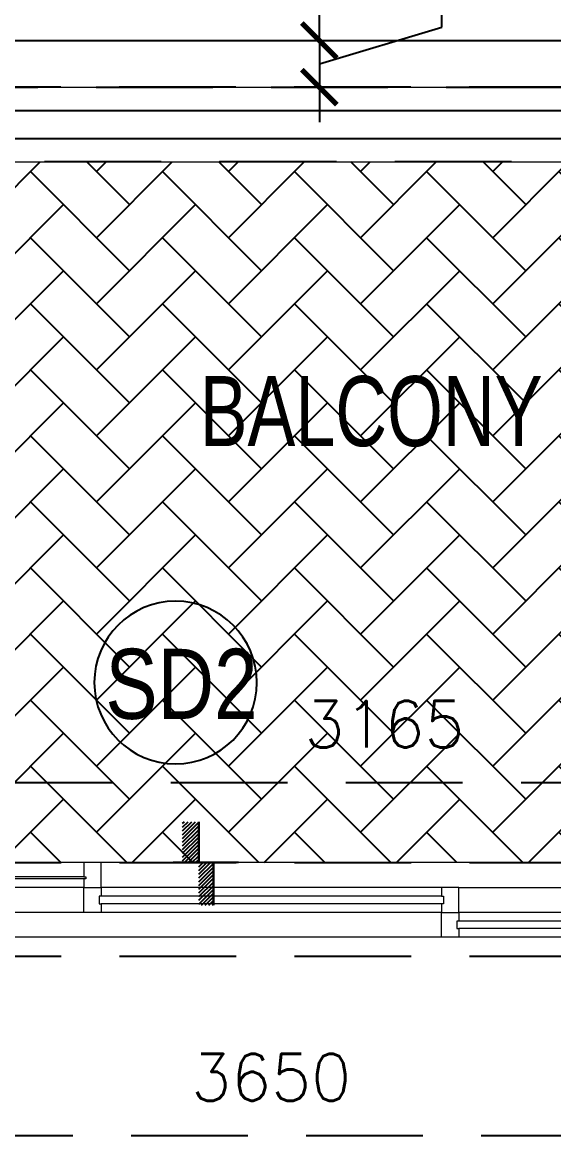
# Model space of a CAD drawing. Header units: millimetres. Extents: x 1167879 to 1231451, y -5731814 to -5645217.
# Drawn here: x 1219953 to 1221092, y -5711173 to -5708790 of the extents above; entities that cross this region are included whole.
import ezdxf
from ezdxf.enums import TextEntityAlignment as Align

# ---------------------------------------------------------------- set-up
doc = ezdxf.new("R2010")
doc.units = ezdxf.units.MM
doc.header["$LTSCALE"] = 1000
doc.header["$MEASUREMENT"] = 0
for name, pattern in [('AUDIT_D_120904163729-0', [0]), ('T8(T9 IS SIMILAR) - DIMENSION & TEXTING$0$HIDDEN', [0.375, 0.25, -0.125]), ('T8(T9 IS SIMILAR) - TYPICAL FLOOR ELEVATION$0$AUDIT_D_120904163729-0', [0]), ('T8(T9 IS SIMILAR) - TYPICAL FLOOR ELEVATION$0$HIDDEN', [0.375, 0.25, -0.125]), ('T8(T9 IS SIMILAR)$0$$0$HIDDEN', [0.375, 0.25, -0.125])]:
    doc.linetypes.add(name, pattern=pattern)
doc.layers.get('0').update_dxf_attribs({"linetype": 'AUDIT_D_120904163729-0'})
for name, color, linetype in [('3BHK-A$0$A-DECK SUNK 125', 8, 'Continuous'), ('3BHK-A$0$a-tile drop', 3, 'Continuous'), ('3BHK-A$0$APT PLANS-typ$0$TILEDROP', 3, 'Continuous'), ('3BHK-A$0$ELE 1', 1, 'Continuous'), ('T8(T9 IS SIMILAR) - DIMENSION & TEXTING$0$A-DIMENSIONS', 2, 'T8(T9 IS SIMILAR) - DIMENSION & TEXTING$0$HIDDEN'), ('T8(T9 IS SIMILAR) - DIMENSION & TEXTING$0$a-window-no', 125, 'Continuous'), ('T8(T9 IS SIMILAR) - TYPICAL FLOOR ELEVATION$0$A-DIM', 1, 'T8(T9 IS SIMILAR) - TYPICAL FLOOR ELEVATION$0$AUDIT_D_120904163729-0'), ('T8(T9 IS SIMILAR) - TYPICAL FLOOR ELEVATION$0$A-WALL-FEATURES', 6, 'T8(T9 IS SIMILAR) - TYPICAL FLOOR ELEVATION$0$AUDIT_D_120904163729-0'), ('T8(T9 IS SIMILAR)$0$$6$a-beam 2', 50, 'Continuous'), ('T8(T9 IS SIMILAR)$0$S-BEAM', 20, 'T8(T9 IS SIMILAR)$0$$0$HIDDEN')]:
    doc.layers.add(name, color=color, linetype=linetype)
for name, color, linetype, lineweight in [('3BHK-A$0$A-WALL- 160', 6, 'Continuous', 30), ('3BHK-A$0$Ele', 8, 'Continuous', 15), ('3BHK-A$0$Window', 4, 'Continuous', 20), ('T8(T9 IS SIMILAR) - DIMENSION & TEXTING$0$a-Text', 4, 'Continuous', 0), ('T8(T9 IS SIMILAR)$0$D&W', 8, 'Continuous', 25)]:
    doc.layers.add(name, color=color, linetype=linetype, lineweight=lineweight)
doc.styles.add('T8(T9 IS SIMILAR) - DIMENSION & TEXTING$0$ARIAL ARROW', font='swisscl.ttf')
doc.styles.add('T8(T9 IS SIMILAR) - DIMENSION & TEXTING$0$LODHA STANDERD', font='sanss___.ttf')
doc.styles.add('T8(T9 IS SIMILAR) - DIMENSION & TEXTING$0$Romans 1', font='romans.shx', dxfattribs={"height": 100})
doc.styles.add('T8(T9 IS SIMILAR) - TYPICAL FLOOR ELEVATION$0$Romans 1', font='romans.shx', dxfattribs={"height": 100})
doc.dimstyles.new('T8(T9 IS SIMILAR) - DIMENSION & TEXTING$0$ALPINE S', dxfattribs={"dimscale": 0, "dimtxt": 100, "dimasz": 75, "dimexe": 0, "dimexo": 0, "dimgap": 75, "dimtad": 1, "dimdec": 0, "dimzin": 0, "dimdsep": 46, "dimtxsty": 'T8(T9 IS SIMILAR) - DIMENSION & TEXTING$0$Romans 1', "dimblk": 'T8(T9 IS SIMILAR) - DIMENSION & TEXTING$0$_ArchTick', "dimcen": 0.09, "dimclrd": 256, "dimclre": 256, "dimclrt": 7, "dimadec": 0, "dimazin": 0, "dimtfac": 1, "dimtdec": 0, "dimtofl": 0, "dimtmove": 1, "dimatfit": 0, "dimldrblk": 'T8(T9 IS SIMILAR) - DIMENSION & TEXTING$0$_Open90', "dimfxl": 1, "dimtolj": 1, "dimtzin": 0, "dimarcsym": 0})
doc.dimstyles.new('T8(T9 IS SIMILAR) - TYPICAL FLOOR ELEVATION$0$ALPINE S', dxfattribs={"dimscale": 0, "dimtxt": 100, "dimasz": 75, "dimexe": 0, "dimexo": 0, "dimgap": 75, "dimtad": 1, "dimdec": 0, "dimzin": 0, "dimdsep": 46, "dimtxsty": 'T8(T9 IS SIMILAR) - TYPICAL FLOOR ELEVATION$0$Romans 1', "dimblk": 'T8(T9 IS SIMILAR) - TYPICAL FLOOR ELEVATION$0$_ArchTick', "dimcen": 0.09, "dimclrd": 256, "dimclre": 256, "dimclrt": 7, "dimadec": 0, "dimazin": 0, "dimtfac": 1, "dimtdec": 0, "dimtofl": 0, "dimtmove": 1, "dimatfit": 0, "dimldrblk": 'T8(T9 IS SIMILAR) - TYPICAL FLOOR ELEVATION$0$_Open90', "dimfxl": 1, "dimtolj": 1, "dimtzin": 0, "dimarcsym": 0})

# ---------------------------------------------------------------- blocks, each defined once
blk = doc.blocks.new('T8(T9 IS SIMILAR) - DIMENSION & TEXTING$0$WINDOW TAG')
at = {"layer": 'T8(T9 IS SIMILAR) - DIMENSION & TEXTING$0$a-window-no'}
blk.add_circle((0, 0), 174.1, dxfattribs=at)
at = {"layer": 'T8(T9 IS SIMILAR) - DIMENSION & TEXTING$0$a-window-no', "style": 'T8(T9 IS SIMILAR) - DIMENSION & TEXTING$0$LODHA STANDERD'}
blk.add_attdef('WINDOW', text='', height=150, dxfattribs=at).set_placement((11.3, 2.8), align=Align.MIDDLE_CENTER)
blk = doc.blocks.new('T8(T9 IS SIMILAR) - DIMENSION & TEXTING$0$_ArchTick')
at = {"color": 0, "linetype": 'ByBlock', "const_width": 0.15}
blk.add_lwpolyline([(-0.5, -0.5), (0.5, 0.5)], dxfattribs=at)
blk = doc.blocks.new('*D406')
at = {"layer": 'T8(T9 IS SIMILAR) - DIMENSION & TEXTING$0$A-DIMENSIONS', "linetype": 'T8(T9 IS SIMILAR) - DIMENSION & TEXTING$0$HIDDEN', "lineweight": -2, "transparency": 16777216}
for p, q in [((1218661.9, -5711204.3), (1218661.9, -5711173.4)), ((1222311.7, -5711204.3), (1222311.7, -5711173.4))]:
    blk.add_line(p, q, dxfattribs=at)
at = {"layer": 'T8(T9 IS SIMILAR) - DIMENSION & TEXTING$0$A-DIMENSIONS', "lineweight": -2, "transparency": 16777216}
blk.add_line((1222311.7, -5711173.4), (1218661.9, -5711173.4), dxfattribs=at)
at = {"layer": 'T8(T9 IS SIMILAR) - DIMENSION & TEXTING$0$A-DIMENSIONS', "linetype": 'ByBlock', "lineweight": -2, "transparency": 16777216, "xscale": 75, "yscale": 75, "zscale": 75, "rotation": 180}
blk.add_blockref('T8(T9 IS SIMILAR) - DIMENSION & TEXTING$0$_ArchTick', (1218661.9, -5711173.4), dxfattribs=at)
at = {"layer": 'T8(T9 IS SIMILAR) - DIMENSION & TEXTING$0$A-DIMENSIONS', "linetype": 'ByBlock', "lineweight": -2, "transparency": 16777216, "xscale": 75, "yscale": 75, "zscale": 75}
blk.add_blockref('T8(T9 IS SIMILAR) - DIMENSION & TEXTING$0$_ArchTick', (1222311.7, -5711173.4), dxfattribs=at)
at = {"layer": 'T8(T9 IS SIMILAR) - DIMENSION & TEXTING$0$A-DIMENSIONS', "color": 7, "linetype": 'ByBlock', "transparency": 16777216, "insert": (1220486.8, -5711048.4), "char_height": 100, "attachment_point": 5, "style": 'T8(T9 IS SIMILAR) - DIMENSION & TEXTING$0$Romans 1'}
blk.add_mtext('\\A1;3650', dxfattribs=at)
blk = doc.blocks.new('T8(T9 IS SIMILAR) - DIMENSION & TEXTING$0$_Open90')
at = {"color": 0, "linetype": 'ByBlock', "lineweight": -2}
for p, q in [((-0.5, 0.5), (0, 0)), ((0, 0), (-1, 0)), ((0, 0), (-0.5, -0.5))]:
    blk.add_line(p, q, dxfattribs=at)
blk = doc.blocks.new('*D409')
at = {"layer": 'T8(T9 IS SIMILAR) - DIMENSION & TEXTING$0$A-DIMENSIONS', "linetype": 'T8(T9 IS SIMILAR) - DIMENSION & TEXTING$0$HIDDEN', "lineweight": -2, "transparency": 16777216}
for p, q in [((1219146.9, -5710498.9), (1219146.9, -5710417.4)), ((1222311.9, -5710498.9), (1222311.9, -5710417.4))]:
    blk.add_line(p, q, dxfattribs=at)
at = {"layer": 'T8(T9 IS SIMILAR) - DIMENSION & TEXTING$0$A-DIMENSIONS', "lineweight": -2, "transparency": 16777216}
blk.add_line((1219146.9, -5710417.4), (1222311.9, -5710417.4), dxfattribs=at)
at = {"layer": 'T8(T9 IS SIMILAR) - DIMENSION & TEXTING$0$A-DIMENSIONS', "linetype": 'ByBlock', "lineweight": -2, "transparency": 16777216, "xscale": 75, "yscale": 75, "zscale": 75, "rotation": 180}
blk.add_blockref('T8(T9 IS SIMILAR) - DIMENSION & TEXTING$0$_ArchTick', (1219146.9, -5710417.4), dxfattribs=at)
at = {"layer": 'T8(T9 IS SIMILAR) - DIMENSION & TEXTING$0$A-DIMENSIONS', "linetype": 'ByBlock', "lineweight": -2, "transparency": 16777216, "xscale": 75, "yscale": 75, "zscale": 75}
blk.add_blockref('T8(T9 IS SIMILAR) - DIMENSION & TEXTING$0$_ArchTick', (1222311.9, -5710417.4), dxfattribs=at)
at = {"layer": 'T8(T9 IS SIMILAR) - DIMENSION & TEXTING$0$A-DIMENSIONS', "color": 7, "linetype": 'ByBlock', "transparency": 16777216, "insert": (1220729.4, -5710292.4), "char_height": 100, "attachment_point": 5, "style": 'T8(T9 IS SIMILAR) - DIMENSION & TEXTING$0$Romans 1'}
blk.add_mtext('\\A1;3165', dxfattribs=at)
blk = doc.blocks.new('3BHK-A$0$2400')
at = {"layer": '3BHK-A$0$Window', "color": 1, "lineweight": 13}
for p, q in [((1151176.5, -5692111.9), (1148842.5, -5692111.9)), ((1149607.5, -5692111.9), (1148880, -5692111.9)), ((1149607.5, -5692165.3), (1148880, -5692165.3)), ((1150373.7, -5692165.3), (1149645, -5692165.3)), ((1150411.2, -5692165.3), (1151176.5, -5692165.3)), ((1149607.5, -5692218.6), (1148842.5, -5692218.6)), ((1150373.7, -5692218.6), (1149645, -5692218.6)), ((1151139, -5692218.6), (1150411.2, -5692218.6)), ((1150373.7, -5692271.9), (1148842.5, -5692271.9)), ((1151139, -5692271.9), (1150411.2, -5692271.9))]:
    blk.add_line(p, q, dxfattribs=at)
at = {"layer": '3BHK-A$0$Window', "color": 5, "lineweight": 13}
for p, q in [((1149607.5, -5692142.2), (1148880, -5692142.2)), ((1149607.5, -5692146.7), (1148880, -5692146.7)), ((1150373.7, -5692183.8), (1149645, -5692183.8)), ((1150373.7, -5692200), (1149645, -5692200)), ((1151139, -5692237.2), (1150411.2, -5692237.2)), ((1151139, -5692253.3), (1150411.2, -5692253.3))]:
    blk.add_line(p, q, dxfattribs=at)
at = {"layer": '3BHK-A$0$Window', "color": 4, "lineweight": 13}
for points in [[(1148842.5, -5692111.9), (1148809.5, -5692111.9), (1148809.5, -5692271.9), (1148842.5, -5692271.9)], [(1148880, -5692146.7), (1148880, -5692165.3), (1148842.5, -5692165.3), (1148842.5, -5692111.9), (1148880, -5692111.9), (1148880, -5692142.2), (1148875.5, -5692142.2), (1148875.5, -5692146.7)], [(1149607.5, -5692146.7), (1149607.5, -5692165.3), (1149645, -5692165.3), (1149645, -5692111.9), (1149607.5, -5692111.9), (1149607.5, -5692142.2), (1149612, -5692142.2), (1149612, -5692146.7)], [(1151209.5, -5692111.9), (1151176.5, -5692111.9), (1151176.5, -5692271.9), (1151209.5, -5692271.9)], [(1149645, -5692200), (1149645, -5692218.6), (1149607.5, -5692218.6), (1149607.5, -5692165.3), (1149645, -5692165.3), (1149645, -5692183.8), (1149640.5, -5692183.8), (1149640.5, -5692200)], [(1150373.7, -5692200), (1150373.7, -5692218.6), (1150411.2, -5692218.6), (1150411.2, -5692165.3), (1150373.7, -5692165.3), (1150373.7, -5692183.8), (1150378.2, -5692183.8), (1150378.2, -5692200)], [(1150411.2, -5692253.3), (1150411.2, -5692271.9), (1150373.7, -5692271.9), (1150373.7, -5692218.6), (1150411.2, -5692218.6), (1150411.2, -5692237.2), (1150406.7, -5692237.2), (1150406.7, -5692253.3)], [(1151139, -5692253.3), (1151139, -5692271.9), (1151176.5, -5692271.9), (1151176.5, -5692218.6), (1151139, -5692218.6), (1151139, -5692237.2), (1151143.5, -5692237.2), (1151143.5, -5692253.3)]]:
    blk.add_lwpolyline(points, close=True, dxfattribs=at)
blk = doc.blocks.new('3BHK-A$0$TILE DROP -x')
at = {"layer": '3BHK-A$0$APT PLANS-typ$0$TILEDROP'}
h = blk.add_hatch(dxfattribs=at)
h.set_pattern_fill('ACET-2D-ANSI31', color=8, scale=90, angle=90, style=0)
h.set_pattern_definition([(135, (-851695.914, 5365039.183), (-7.954951288, -7.954951288), [])])
h.paths.add_polyline_path([(-58323.9, -19205.9), (-58323.9, -19023.7), (-58261.5, -19023.7), (-58261.5, -19205.9)])
edge = h.paths.add_edge_path()
edge.add_line((-58323.9, -19381.2), (-58393.7, -19381.2))
edge.add_line((-58323.9, -19205.9), (-58323.9, -19381.2))
edge.add_line((-58393.1, -19205.9), (-58323.9, -19205.9))
edge.add_line((-58393.1, -19381.2), (-58393.1, -19205.9))
at = {"layer": '3BHK-A$0$APT PLANS-typ$0$TILEDROP', "color": 1}
blk.add_line((-58153.9, -19205.9), (-58434, -19205.9), dxfattribs=at)
at = {"layer": '3BHK-A$0$APT PLANS-typ$0$TILEDROP', "color": 20, "const_width": 10}
for points in [[(-58261.5, -19205.9), (-58261.5, -19023.7)], [(-58323.9, -19381.2), (-58323.9, -19205.9)], [(-58323.9, -19205.9), (-58261.5, -19205.9)]]:
    blk.add_lwpolyline(points, dxfattribs=at)
blk = doc.blocks.new('3BHK-A')
at = {"layer": '3BHK-A$0$A-DECK SUNK 125'}
h = blk.add_hatch(dxfattribs=at)
h.set_pattern_fill('AR-HBONE', color=256, scale=25)
h.paths.add_polyline_path([(1193397.4, -5709088.5), (1190792.7, -5709088.7), (1190792.7, -5709388.5), (1190232.7, -5709388.5), (1190232.7, -5710588.5), (1193397.4, -5710588.5)])
h.paths.add_polyline_path([(1193497.4, -5710588.5), (1193497.3, -5710038.5), (1193882.3, -5710038.5), (1193882.3, -5710188.5), (1193682.6, -5710188.5), (1193682.6, -5710588.5)])
at = {"layer": '3BHK-A$0$Ele'}
for p, q in [((1193557.4, -5708928.5, 0), (1190632.7, -5708928.5, 0)), ((1193397.4, -5709088.5, 0), (1190792.7, -5709088.5, 0))]:
    blk.add_line(p, q, dxfattribs=at)
at = {"layer": '3BHK-A$0$ELE 1'}
for p, q in [((1193507.1, -5708978.5, 0), (1190682.7, -5708978.5, 0)), ((1193447.4, -5709038.5, 0), (1190742.7, -5709038.5, 0))]:
    blk.add_line(p, q, dxfattribs=at)
at = {"layer": '3BHK-A$0$a-tile drop', "xscale": 0.5, "yscale": 0.5, "zscale": 0.5, "rotation": 180}
blk.add_blockref('3BHK-A$0$TILE DROP -x', (1163051, -5720191.7, 0), dxfattribs=at)
at = {"layer": '3BHK-A$0$A-WALL- 160', "linetype": 'ByBlock', "xscale": -1}
blk.add_blockref('3BHK-A$0$2400', (2342066.9, -18476.6, 0), dxfattribs=at)
blk = doc.blocks.new('T8(T9 IS SIMILAR) - TYPICAL FLOOR ELEVATION$0$_ArchTick')
at = {"color": 0, "linetype": 'ByBlock', "const_width": 0.15}
blk.add_lwpolyline([(-0.5, -0.5), (0.5, 0.5)], dxfattribs=at)
blk = doc.blocks.new('*D725')
at = {"layer": 'T8(T9 IS SIMILAR) - TYPICAL FLOOR ELEVATION$0$A-DIM', "lineweight": -2, "transparency": 16777216}
for p, q in [((1220852.4, -5708800), (1220852.4, -5708407.1)), ((1220589.9, -5708828.7), (1220589.9, -5708753.7)), ((1220589.9, -5708878.7), (1220852.4, -5708800)), ((1220589.9, -5708828.7), (1220589.9, -5708928.7)), ((1220589.9, -5708928.7), (1220589.9, -5709003.7))]:
    blk.add_line(p, q, dxfattribs=at)
at = {"layer": 'T8(T9 IS SIMILAR) - TYPICAL FLOOR ELEVATION$0$A-DIM', "linetype": 'T8(T9 IS SIMILAR) - TYPICAL FLOOR ELEVATION$0$HIDDEN', "lineweight": -2, "transparency": 16777216}
for p, q in [((1220487.2, -5708828.7), (1220589.9, -5708828.7)), ((1220487.2, -5708928.7), (1220589.9, -5708928.7))]:
    blk.add_line(p, q, dxfattribs=at)
at = {"layer": 'T8(T9 IS SIMILAR) - TYPICAL FLOOR ELEVATION$0$A-DIM', "linetype": 'ByBlock', "lineweight": -2, "transparency": 16777216, "xscale": 75, "yscale": 75, "zscale": 75}
for p, rotation in [((1220589.9, -5708828.7), 270), ((1220589.9, -5708928.7), 90)]:
    blk.add_blockref('T8(T9 IS SIMILAR) - TYPICAL FLOOR ELEVATION$0$_ArchTick', p, dxfattribs=dict(at, rotation=rotation))
at = {"layer": 'T8(T9 IS SIMILAR) - TYPICAL FLOOR ELEVATION$0$A-DIM', "color": 7, "linetype": 'ByBlock', "transparency": 16777216, "insert": (1220727.4, -5708603.6), "char_height": 100, "attachment_point": 5, "rotation": 90, "style": 'T8(T9 IS SIMILAR) - TYPICAL FLOOR ELEVATION$0$Romans 1'}
blk.add_mtext('\\A1;100', dxfattribs=at)
blk = doc.blocks.new('T8(T9 IS SIMILAR) - TYPICAL FLOOR ELEVATION$0$_Open90')
at = {"color": 0, "linetype": 'ByBlock', "lineweight": -2}
for p, q in [((-0.5, 0.5), (0, 0)), ((0, 0), (-1, 0)), ((0, 0), (-0.5, -0.5))]:
    blk.add_line(p, q, dxfattribs=at)
blk = doc.blocks.new('T8(T9 IS SIMILAR) - DIMENSION & TEXTING')
at = {"layer": 'T8(T9 IS SIMILAR) - DIMENSION & TEXTING$0$a-window-no'}
ref = blk.add_blockref('T8(T9 IS SIMILAR) - DIMENSION & TEXTING$0$WINDOW TAG', (1220281.9, -5710203.2, 0.5), dxfattribs=dict(at, xscale=-1, rotation=180))
ref.add_attrib('WINDOW', 'SD2', dxfattribs={"height": 150, "style": 'T8(T9 IS SIMILAR) - DIMENSION & TEXTING$0$LODHA STANDERD', "width": 0.8}).set_placement((1220294.6, -5710206, 0.5), align=Align.MIDDLE_CENTER)
at = {"layer": 'T8(T9 IS SIMILAR) - DIMENSION & TEXTING$0$a-Text', "style": 'T8(T9 IS SIMILAR) - DIMENSION & TEXTING$0$ARIAL ARROW'}
blk.add_text('BALCONY', height=150, dxfattribs=at).set_placement((1220333.4, -5709697.1, 0.5))
at = {"layer": 'T8(T9 IS SIMILAR) - DIMENSION & TEXTING$0$A-DIMENSIONS', "linetype": 'ByBlock'}
for base, p1, p2, picture, middle in [((1222311.9, -5710417.4, 0.5), (1219146.9, -5710498.9, 0.5), (1222311.9, -5710498.9, 0.9), '*D409', (1220729.4, -5710292.4, 0.5)), ((1218661.9, -5711173.4, 0.5), (1222311.7, -5711204.3, 0.9), (1218661.9, -5711204.3, 0.9), '*D406', (1220486.8, -5711048.4, 0.5))]:
    dim = blk.add_linear_dim(base=base, p1=p1, p2=p2, dimstyle='T8(T9 IS SIMILAR) - DIMENSION & TEXTING$0$ALPINE S', override={"dimscale": 1, "dimfxl": 5, "dimarcsym": 1}, dxfattribs=at)
    dim.commit()
    dim.dimension.update_dxf_attribs({"geometry": picture, "text_midpoint": middle})
blk = doc.blocks.new('T8(T9 IS SIMILAR) - TYPICAL FLOOR ELEVATION')
at = {"layer": 'T8(T9 IS SIMILAR) - TYPICAL FLOOR ELEVATION$0$A-WALL-FEATURES', "linetype": 'ByBlock', "elevation": 0}
blk.add_lwpolyline([(1218887.3, -5709938.9), (1218886.9, -5708828.7), (1222011.8, -5708828.7), (1222011.8, -5709227.8)], dxfattribs=at)
at = {"layer": 'T8(T9 IS SIMILAR) - TYPICAL FLOOR ELEVATION$0$A-DIM', "linetype": 'ByBlock'}
dim = blk.add_linear_dim(base=(1220589.9, -5708928.7), p1=(1220487.2, -5708828.7, 0), p2=(1220487.2, -5708928.7, 0), angle=90, dimstyle='T8(T9 IS SIMILAR) - TYPICAL FLOOR ELEVATION$0$ALPINE S', override={"dimscale": 1, "dimfxl": 5, "dimarcsym": 1}, dxfattribs=at)
dim.commit()
dim.dimension.update_dxf_attribs({"geometry": '*D725', "text_midpoint": (1220727.4, -5708725)})
blk = doc.blocks.new('T8(T9 IS SIMILAR)')
at = {"layer": 'T8(T9 IS SIMILAR)$0$D&W', "linetype": 'ByBlock', "xscale": -1}
blk.add_blockref('3BHK-A', (2412544.6, 0, 0.5), dxfattribs=at)
at = {"layer": 'T8(T9 IS SIMILAR)$0$D&W', "linetype": 'ByBlock'}
blk.add_blockref('T8(T9 IS SIMILAR) - TYPICAL FLOOR ELEVATION', (0, 0), dxfattribs=at)
at = {"layer": 'T8(T9 IS SIMILAR)$0$$6$a-beam 2', "linetype": 'ByBlock'}
blk.add_blockref('T8(T9 IS SIMILAR) - DIMENSION & TEXTING', (0, 0), dxfattribs=at)
at = {"layer": 'T8(T9 IS SIMILAR)$0$S-BEAM'}
for p, q in [((1218661.5, -5710588.8, -0.5), (1222311.3, -5710588.8, -0.5)), ((1218661.5, -5710788.8, -0.5), (1222311.3, -5710788.8, -0.5))]:
    blk.add_line(p, q, dxfattribs=at)
blk.add_lwpolyline([(1218986.9, -5708928.6), (1221911.3, -5708928.4), (1221911.2, -5709226.7), (1222311, -5709226.7), (1222311, -5709386.7), (1221751.2, -5709386.2), (1221751.3, -5709088.1), (1219146.9, -5709088.5), (1219146.8, -5710138), (1218986.8, -5710138)], close=True, dxfattribs=at)
at = {"layer": 'T8(T9 IS SIMILAR)$0$S-BEAM', "elevation": 2.3}
for points in [[(1221911.1, -5708928.4), (1221911.1, -5708928.4), (1218986.9, -5708928.6), (1218986.9, -5710138)], [(1221751.2, -5709386.2), (1221751.3, -5709088.1), (1219146.9, -5709088.5), (1219146.9, -5710138)]]:
    blk.add_lwpolyline(points, dxfattribs=at)

msp = doc.modelspace()

# ---------------------------------------------------------------- block references
at = {"linetype": 'ByBlock'}
msp.add_blockref('T8(T9 IS SIMILAR) - DIMENSION & TEXTING', (0, 0), dxfattribs=at)

# ---------------------------------------------------------------- next in the draw order: block references
msp.add_blockref('T8(T9 IS SIMILAR)', (0, 0), dxfattribs=at)

doc.saveas('drawing.dxf')
